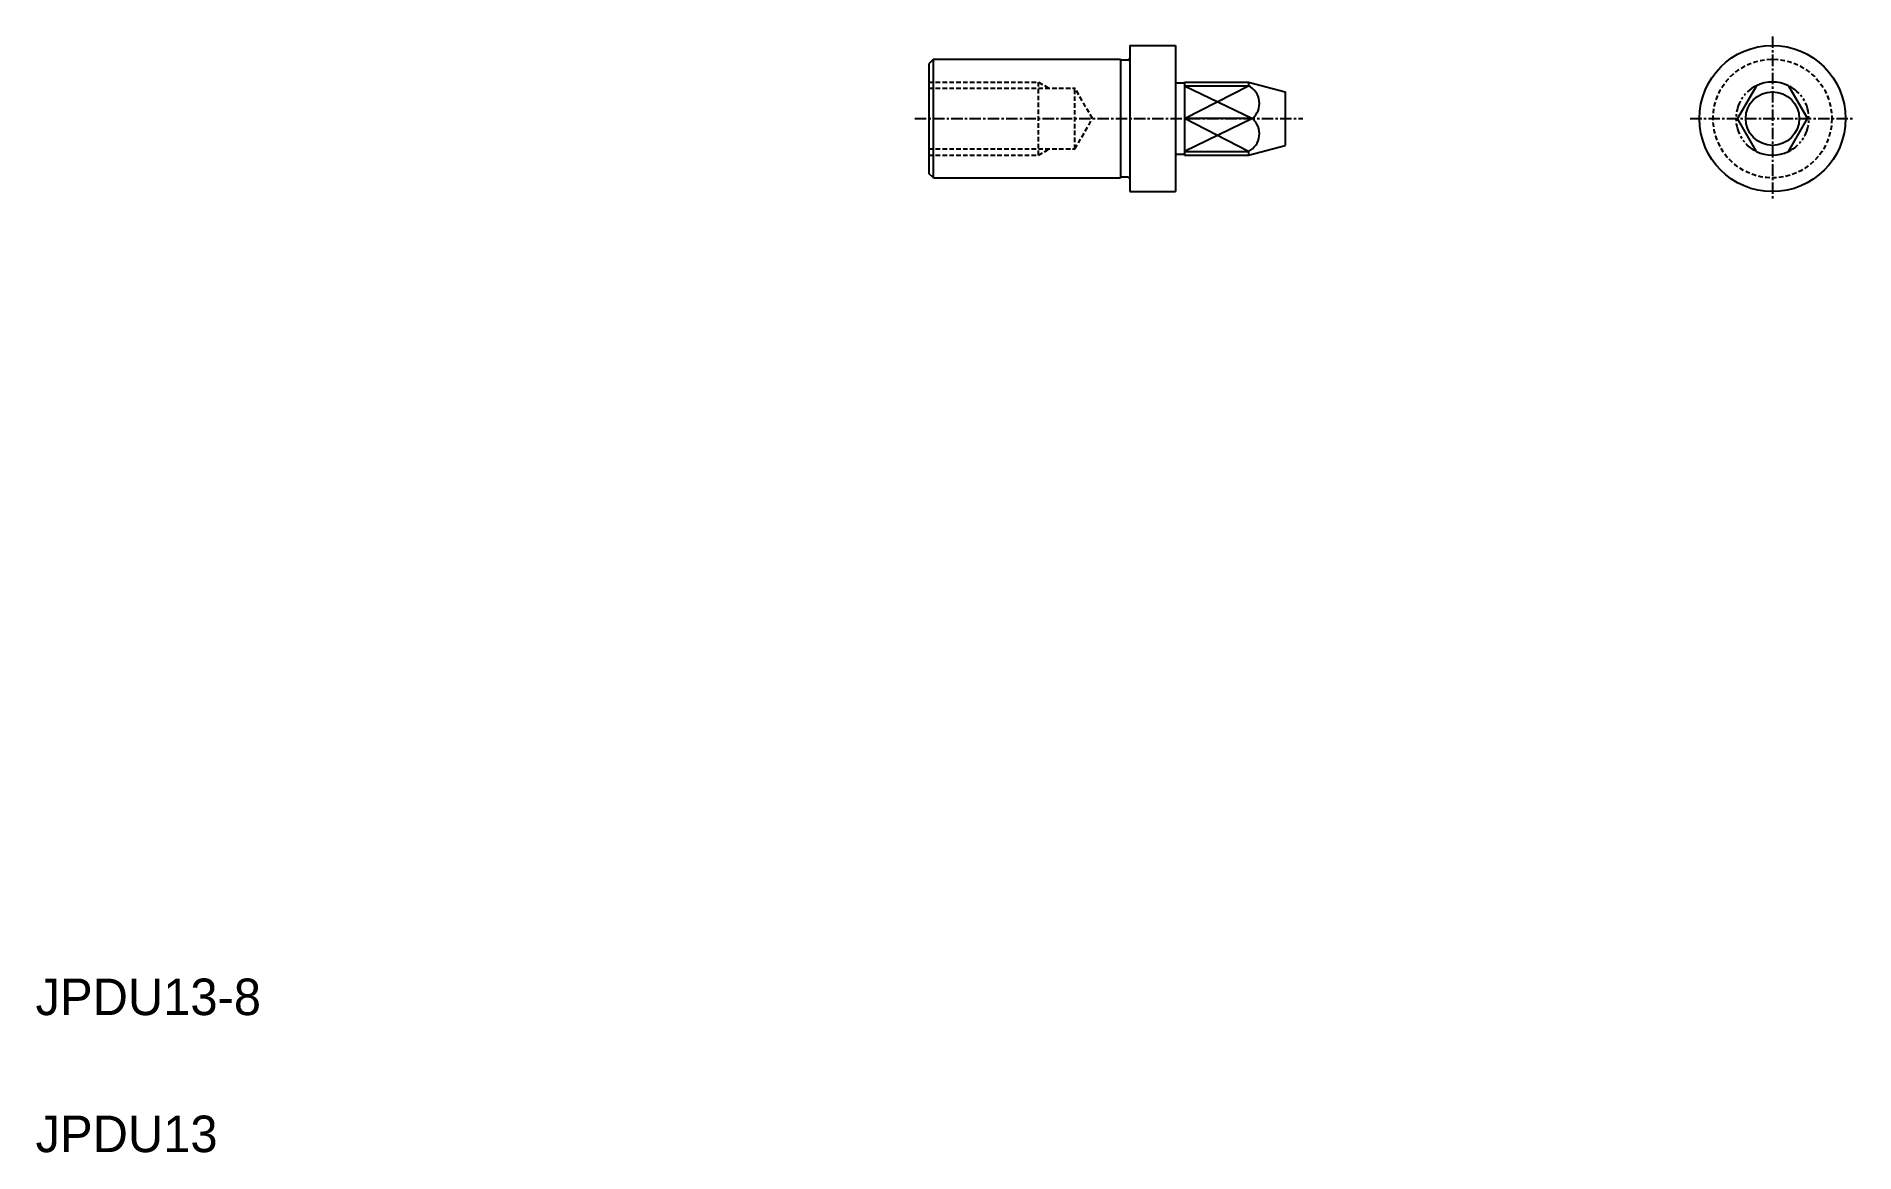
# Model space of a CAD drawing. Extents: x 100 to 299, y 123 to 245.
import ezdxf

# ---------------------------------------------------------------- set-up
doc = ezdxf.new("R2010")
doc.units = 0
for name, pattern in [('CENTER', [2, 1.25, -0.25, 0.25, -0.25]), ('DASHED', [0.75, 0.5, -0.25]), ('PHANTOM', [2.5, 1.25, -0.25, 0.25, -0.25, 0.25, -0.25])]:
    doc.linetypes.add(name, pattern=pattern)
doc.layers.get('0').update_dxf_attribs({"linetype": 'CONTINUOUS'})
doc.layers.add('CENTER', color=1, linetype='CENTER')

msp = doc.modelspace()

# ---------------------------------------------------------------- linework, layer by layer
at = {"color": 7, "linetype": 'CONTINUOUS'}
for p, q in [((197.86, 242.89), (197.36, 242.39)), ((197.86, 229.89), (197.86, 242.89)), ((197.86, 242.89), (218.36, 242.89)), ((202.74, 242.89), (202.74, 242.89)), ((207.61, 242.89), (207.61, 242.89)), ((218.36, 242.89), (218.36, 229.89)), ((219.36, 244.39), (224.36, 244.39)), ((219.36, 244.39), (219.36, 228.39)), ((224.36, 244.39), (224.36, 228.39)), ((197.36, 242.39), (197.36, 230.39)), ((219.16, 242.79), (218.54, 242.79)), ((224.56, 240.29), (225.19, 240.29)), ((225.36, 240.39), (225.36, 232.39)), ((225.36, 240.39), (232.36, 240.39)), ((225.36, 239.99), (232.36, 239.99)), ((232.36, 240.39), (232.36, 239.99)), ((232.36, 240.39), (236.36, 239.32)), ((236.36, 239.32), (236.36, 233.46)), ((287.97, 239.99), (285.89, 236.39)), ((291.47, 239.99), (293.54, 236.39)), ((232.79, 236.39), (225.36, 236.39)), ((287.97, 232.79), (285.89, 236.39)), ((291.47, 232.79), (293.54, 236.39)), ((232.36, 232.39), (236.36, 233.46)), ((224.56, 232.49), (225.19, 232.49)), ((225.36, 232.79), (232.36, 232.79)), ((225.36, 232.39), (232.36, 232.39)), ((232.36, 232.79), (232.36, 232.39)), ((197.86, 229.89), (197.36, 230.39)), ((197.86, 229.89), (218.36, 229.89)), ((219.16, 229.99), (218.54, 229.99)), ((219.36, 228.39), (224.36, 228.39))]:
    msp.add_line(p, q, dxfattribs=at)
at = {"color": 3, "linetype": 'DASHED'}
for p, q in [((197.36, 240.39), (209.36, 240.39)), ((197.36, 239.71), (213.36, 239.71)), ((209.36, 240.39), (210.53, 239.71)), ((209.36, 232.39), (209.36, 240.39)), ((213.36, 233.07), (213.36, 239.71)), ((215.28, 236.39), (213.36, 239.71)), ((213.36, 233.07), (215.28, 236.39)), ((197.36, 233.07), (213.36, 233.07)), ((209.36, 232.39), (210.53, 233.07)), ((197.36, 232.39), (209.36, 232.39))]:
    msp.add_line(p, q, dxfattribs=at)
at = {"color": 3, "linetype": 'CONTINUOUS'}
for p, q in [((225.36, 236.39), (232.36, 239.99)), ((225.36, 239.99), (232.79, 236.39)), ((232.36, 232.79), (225.36, 236.39)), ((232.79, 236.39), (225.36, 232.79))]:
    msp.add_line(p, q, dxfattribs=at)
at = {"color": 7, "linetype": 'CONTINUOUS'}
for radius in [8, 2.93]:
    msp.add_circle((289.72, 236.39), radius, dxfattribs=at)
at = {"color": 3, "linetype": 'DASHED'}
msp.add_circle((289.72, 236.39), 6.5, dxfattribs=at)
at = {"color": 7, "linetype": 'CONTINUOUS'}
for centre, radius, start, end in [((218.54, 242.99), 0.2, 210, 270), ((219.16, 242.99), 0.2, 270, 0), ((224.56, 240.49), 0.2, 180, 270), ((225.19, 240.49), 0.2, 270, 330), ((231.38, 238.05), 2.17, 310.3372, 63.1744), ((289.72, 236.39), 4, 64.0555, 115.9445), ((231.38, 234.73), 2.17, 296.8256, 49.6628), ((224.56, 232.29), 0.2, 90, 180), ((225.19, 232.29), 0.2, 30, 90), ((289.72, 236.39), 4, 244.0555, 295.9445), ((218.54, 229.79), 0.2, 90, 150), ((219.16, 229.79), 0.2, 0, 90)]:
    msp.add_arc(centre, radius, start, end, dxfattribs=at)
at = {"color": 3, "linetype": 'PHANTOM'}
for start, end in [(115.9445, 244.0555), (295.9445, 64.0555)]:
    msp.add_arc((289.72, 236.39), 4, start, end, dxfattribs=at)
at = {"layer": 'CENTER', "color": 1, "linetype": 'CENTER'}
for p, q in [((289.72, 245.39), (289.72, 227.39)), ((195.82, 236.39), (238.31, 236.39)), ((280.72, 236.39), (298.72, 236.39))]:
    msp.add_line(p, q, dxfattribs=at)

# ---------------------------------------------------------------- texts
at = {"color": 7, "linetype": 'CONTINUOUS'}
for s, p in [('JPDU13-8', (99.58, 138.25)), ('JPDU13', (99.58, 123.25))]:
    msp.add_text(s, height=4, dxfattribs=at).set_placement(p)

doc.saveas('drawing.dxf')
